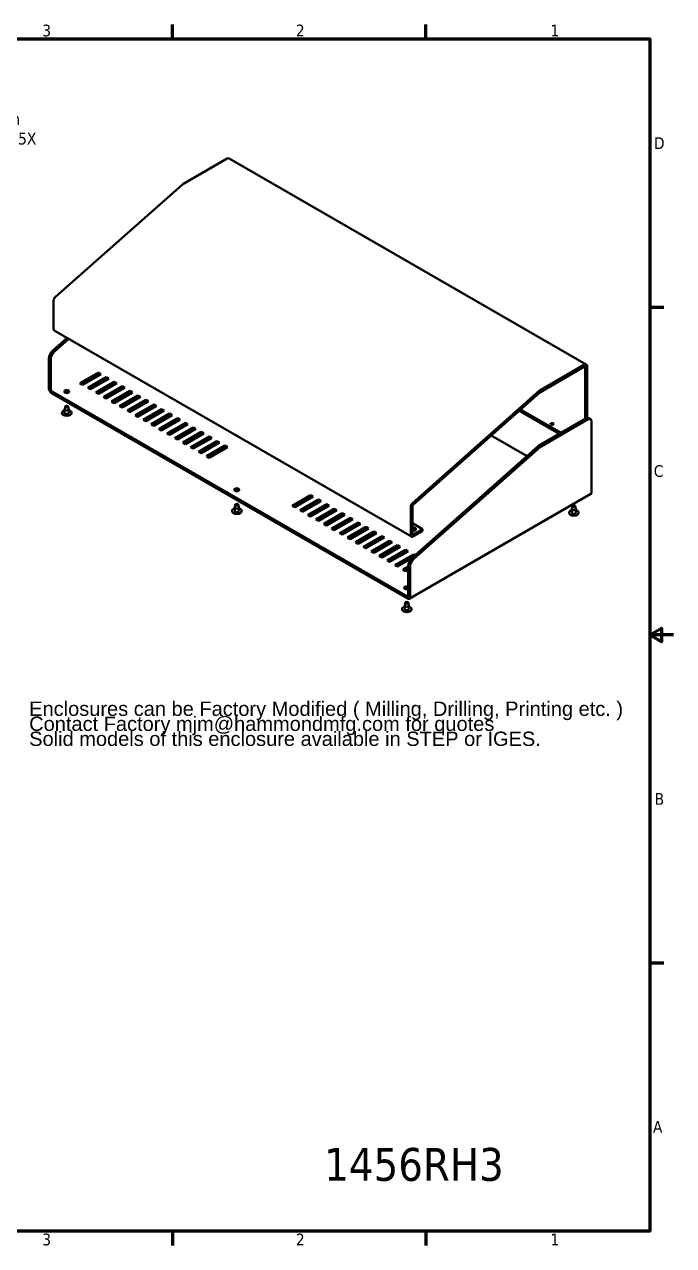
# Model space of a CAD drawing. Header units: millimetres. Extents: x 5 to 1722, y 30 to 1087.
# Drawn here: x 1169 to 1722, y 39 to 1079 of the extents above; entities that cross this region are included whole.
import ezdxf

# ---------------------------------------------------------------- set-up
doc = ezdxf.new("R2010")
doc.units = ezdxf.units.MM
doc.header["$LTSCALE"] = 2
for name, color, linetype, lineweight in [('Border (ANSI)', 7, 'Continuous', 70), ('Dimension (ANSI)', 7, 'Continuous', 25), ('Symbol (ANSI)', 7, 'Continuous', 25), ('Visible (ANSI)', 7, 'Continuous', 50)]:
    doc.layers.add(name, color=color, linetype=linetype, lineweight=lineweight)
doc.styles.add('Note Text (ANSI)', font='TAHOMA.TTF')
doc.dimstyles.new('Default - mm (ANSI)', dxfattribs={"dimscale": 2, "dimtxt": 5, "dimasz": 2.5, "dimexe": 3.175, "dimexo": 1.6002, "dimgap": 0.8, "dimtad": 0, "dimtih": 1, "dimtoh": 1, "dimrnd": 1e-08, "dimzin": 0, "dimdsep": 46, "dimtxsty": 'Note Text (ANSI)', "dimcen": 0.09, "dimdle": 10, "dimclrd": 256, "dimclre": 256, "dimclrt": 256, "dimadec": 1, "dimazin": 0, "dimtfac": 0.6096, "dimtofl": 0, "dimtmove": 0, "dimatfit": 3, "dimfxl": 0, "dimtolj": 1, "dimtzin": 0, "dimlwd": -1, "dimlwe": -1, "dimarcsym": 0})

# ---------------------------------------------------------------- blocks, each defined once
blk = doc.blocks.new('Borders Default Border')
at = {"layer": 'Border (ANSI)'}
for p, q in [((647.7, 533.4), (647.7, 539.42)), ((755.65, 533.4), (755.65, 539.42)), ((850.9, 419.1), (856.92, 419.1)), ((850.9, 139.7), (856.92, 139.7)), ((647.7, 25.4), (647.7, 19.38)), ((755.65, 25.4), (755.65, 19.38))]:
    blk.add_line(p, q, dxfattribs=at)
at = {"layer": 'Border (ANSI)', "flags": 128}
for points in [[(12.7, 25.4), (12.7, 533.4), (850.9, 533.4), (850.9, 25.4), (12.7, 25.4)], [(861.06, 279.4), (850.9, 279.4), (855.98, 282.33), (855.98, 276.47), (850.9, 279.4)]]:
    blk.add_lwpolyline(points, dxfattribs=at)
at = {"layer": 'Border (ANSI)', "char_height": 5, "attachment_point": 7, "style": 'Note Text (ANSI)'}
for s, insert in [('3', (592.24, 534.31)), ('2', (700.24, 534.42)), ('1', (808.66, 534.42)), ('D', (852.69, 486.45)), ('C', (852.62, 346.66)), ('B', (853, 207.05)), ('A', (852.28, 67.35)), ('3', (592.24, 19.28)), ('2', (700.24, 19.38)), ('1', (808.66, 19.38))]:
    blk.add_mtext(s, dxfattribs=dict(at, insert=insert))
blk = doc.blocks.new('*D22')
at = {"layer": 'Defpoints', "color": 0}
for p in [(1066.6, 962), (1068.5, 965.2)]:
    blk.add_point(p, dxfattribs=at)
at = {"layer": 'Dimension (ANSI)'}
for p, q in [((1082.3, 989.1), (1071, 969.5)), ((1087.3, 989.1), (1082.3, 989.1))]:
    blk.add_line(p, q, dxfattribs=at)
blk.add_solid([(1070.3, 969.9), (1071.7, 969.1), (1068.5, 965.2)], dxfattribs=at)
at = {"layer": 'Dimension (ANSI)', "insert": (1135.1, 989.1), "char_height": 10, "attachment_point": 5, "style": 'Note Text (ANSI)'}
blk.add_mtext('\\A1;R3.07 mm\\P [R0.121 in] 5X', dxfattribs=at)

msp = doc.modelspace()

# ---------------------------------------------------------------- linework, layer by layer
at = {"layer": 'Visible (ANSI)'}
for p, q in [((1342.06, 964.756), (1304.108, 942.844)), ((1647.803, 789.274), (1343.597, 964.908)), ((1303.546, 942.434), (1195.712, 846.81)), ((1194.101, 843.456), (1194.101, 819.624)), ((1193.559, 801.173), (1205.664, 811.909)), ((1498.944, 642.584), (1194.738, 818.217)), ((1195.013, 800.334), (1207.119, 811.069)), ((1190.231, 768.586), (1190.231, 794.244)), ((1191.685, 767.746), (1191.685, 793.404)), ((1232.272, 782.37), (1216.556, 773.297)), ((1232.272, 780.69), (1218.011, 772.457)), ((1218.801, 772), (1234.517, 781.074)), ((1234.517, 781.074), (1232.272, 782.37)), ((1232.272, 782.37), (1232.272, 780.69)), ((1233.062, 780.234), (1232.272, 780.69)), ((1646.266, 789.122), (1608.314, 767.211)), ((1646.266, 787.442), (1608.314, 765.531)), ((1646.984, 742.922), (1646.984, 787.028)), ((1648.439, 743.606), (1648.439, 787.867)), ((1216.556, 773.297), (1218.801, 772)), ((1239.007, 778.481), (1223.291, 769.408)), ((1239.007, 776.802), (1224.746, 768.568)), ((1225.537, 768.112), (1241.252, 777.185)), ((1245.742, 774.593), (1230.027, 765.52)), ((1245.742, 772.913), (1231.481, 764.68)), ((1232.272, 764.223), (1247.987, 773.297)), ((1252.477, 770.704), (1236.762, 761.631)), ((1241.252, 777.185), (1239.007, 778.481)), ((1239.007, 778.481), (1239.007, 776.802)), ((1239.797, 776.345), (1239.007, 776.802)), ((1247.987, 773.297), (1245.742, 774.593)), ((1245.742, 774.593), (1245.742, 772.913)), ((1246.532, 772.457), (1245.742, 772.913)), ((1254.722, 769.408), (1252.477, 770.704)), ((1252.477, 770.704), (1252.477, 769.024)), ((1495.523, 591.496), (1192.404, 766.502)), ((1495.523, 589.816), (1192.404, 764.822)), ((1223.291, 769.408), (1225.537, 768.112)), ((1230.027, 765.52), (1232.272, 764.223)), ((1236.762, 761.631), (1239.007, 760.335)), ((1252.477, 769.024), (1238.217, 760.791)), ((1239.007, 760.335), (1254.722, 769.408)), ((1259.213, 766.816), (1243.497, 757.742)), ((1259.213, 765.136), (1244.952, 756.902)), ((1245.742, 756.446), (1261.458, 765.52)), ((1265.948, 762.927), (1250.232, 753.854)), ((1265.948, 761.247), (1251.687, 753.014)), ((1253.268, 768.568), (1252.477, 769.024)), ((1252.477, 752.558), (1268.193, 761.631)), ((1261.458, 765.52), (1259.213, 766.816)), ((1259.213, 766.816), (1259.213, 765.136)), ((1260.003, 764.68), (1259.213, 765.136)), ((1268.193, 761.631), (1265.948, 762.927)), ((1265.948, 762.927), (1265.948, 761.247)), ((1266.738, 760.791), (1265.948, 761.247)), ((1607.752, 766.8), (1499.918, 671.177)), ((1608.128, 765.395), (1500.295, 669.772)), ((1203.592, 748.155), (1203.592, 751.079)), ((1203.992, 753.419), (1203.601, 751.181)), ((1206.696, 753.419), (1207.088, 751.181)), ((1207.097, 748.155), (1207.097, 751.079)), ((1243.497, 757.742), (1245.742, 756.446)), ((1250.232, 753.854), (1252.477, 752.558)), ((1272.683, 759.039), (1256.967, 749.965)), ((1256.967, 749.965), (1259.213, 748.669)), ((1272.683, 757.359), (1258.422, 749.125)), ((1259.213, 748.669), (1274.928, 757.742)), ((1279.418, 755.15), (1263.703, 746.077)), ((1279.418, 753.47), (1265.157, 745.237)), ((1265.948, 744.781), (1281.663, 753.854)), ((1286.153, 751.261), (1270.438, 742.188)), ((1286.153, 749.582), (1271.893, 741.348)), ((1274.928, 757.742), (1272.683, 759.039)), ((1272.683, 759.039), (1272.683, 757.359)), ((1273.473, 756.902), (1272.683, 757.359)), ((1272.683, 740.892), (1288.398, 749.965)), ((1281.663, 753.854), (1279.418, 755.15)), ((1279.418, 755.15), (1279.418, 753.47)), ((1280.208, 753.014), (1279.418, 753.47)), ((1288.398, 749.965), (1286.153, 751.261)), ((1286.153, 751.261), (1286.153, 749.582)), ((1286.944, 749.125), (1286.153, 749.582)), ((1590.625, 749.873), (1624.825, 730.128)), ((1591.772, 750.891), (1626.28, 730.968)), ((1201.268, 747.907), (1201.268, 748.155)), ((1209.421, 747.907), (1209.421, 748.155)), ((1263.703, 746.077), (1265.948, 744.781)), ((1270.438, 742.188), (1272.683, 740.892)), ((1292.888, 747.373), (1277.173, 738.3)), ((1292.888, 745.693), (1278.628, 737.46)), ((1279.418, 737.003), (1295.134, 746.077)), ((1299.624, 743.484), (1283.908, 734.411)), ((1299.624, 741.804), (1285.363, 733.571)), ((1286.153, 733.115), (1301.869, 742.188)), ((1306.359, 739.596), (1290.643, 730.522)), ((1295.134, 746.077), (1292.888, 747.373)), ((1292.888, 747.373), (1292.888, 745.693)), ((1293.679, 745.237), (1292.888, 745.693)), ((1301.869, 742.188), (1299.624, 743.484)), ((1299.624, 743.484), (1299.624, 741.804)), ((1300.414, 741.348), (1299.624, 741.804)), ((1308.604, 738.3), (1306.359, 739.596)), ((1306.359, 739.596), (1306.359, 737.916)), ((1647.496, 743.217), (1607.238, 719.974)), ((1648.951, 742.377), (1608.693, 719.134)), ((1651.332, 742.613), (1649.878, 743.453)), ((1652.319, 740.433), (1652.319, 680.342)), ((1277.173, 738.3), (1279.418, 737.003)), ((1283.908, 734.411), (1286.153, 733.115)), ((1290.643, 730.522), (1292.888, 729.226)), ((1306.359, 737.916), (1292.098, 729.683)), ((1292.888, 729.226), (1308.604, 738.3)), ((1313.094, 735.707), (1297.379, 726.634)), ((1313.094, 734.027), (1298.833, 725.794)), ((1299.624, 725.338), (1315.339, 734.411)), ((1319.829, 731.819), (1304.114, 722.745)), ((1319.829, 730.139), (1305.569, 721.905)), ((1307.149, 737.46), (1306.359, 737.916)), ((1306.359, 721.449), (1322.074, 730.522)), ((1315.339, 734.411), (1313.094, 735.707)), ((1313.094, 735.707), (1313.094, 734.027)), ((1313.884, 733.571), (1313.094, 734.027)), ((1322.074, 730.522), (1319.829, 731.819)), ((1319.829, 731.819), (1319.829, 730.139)), ((1320.619, 729.683), (1319.829, 730.139)), ((1597.379, 711.232), (1566.896, 728.831)), ((1297.379, 726.634), (1299.624, 725.338)), ((1304.114, 722.745), (1306.359, 721.449)), ((1326.564, 727.93), (1310.849, 718.857)), ((1310.849, 718.857), (1313.094, 717.561)), ((1326.564, 726.25), (1312.304, 718.017)), ((1313.094, 717.561), (1328.809, 726.634)), ((1333.3, 724.041), (1317.584, 714.968)), ((1333.3, 722.362), (1319.039, 714.128)), ((1319.829, 713.672), (1335.545, 722.745)), ((1340.035, 720.153), (1324.319, 711.08)), ((1340.035, 718.473), (1325.774, 710.24)), ((1328.809, 726.634), (1326.564, 727.93)), ((1326.564, 727.93), (1326.564, 726.25)), ((1327.355, 725.794), (1326.564, 726.25)), ((1326.564, 709.783), (1342.28, 718.857)), ((1335.545, 722.745), (1333.3, 724.041)), ((1333.3, 724.041), (1333.3, 722.362)), ((1334.09, 721.905), (1333.3, 722.362)), ((1342.28, 718.857), (1340.035, 720.153)), ((1340.035, 720.153), (1340.035, 718.473)), ((1340.825, 718.017), (1340.035, 718.473)), ((1607.238, 719.974), (1499.57, 624.498)), ((1608.693, 719.134), (1501.025, 623.658)), ((1607.238, 719.974), (1608.693, 719.134)), ((1317.584, 714.968), (1319.829, 713.672)), ((1324.319, 711.08), (1326.564, 709.783)), ((1412.999, 678.027), (1397.284, 668.953)), ((1412.999, 676.347), (1398.739, 668.114)), ((1399.529, 667.657), (1415.244, 676.731)), ((1415.244, 676.731), (1412.999, 678.027)), ((1412.999, 678.027), (1412.999, 676.347)), ((1413.79, 675.891), (1412.999, 676.347)), ((1497.06, 589.664), (1651.682, 678.935)), ((1348.389, 664.556), (1348.389, 667.48)), ((1348.79, 669.82), (1348.398, 667.582)), ((1351.494, 669.82), (1351.886, 667.582)), ((1351.895, 664.556), (1351.895, 667.48)), ((1397.284, 668.953), (1399.529, 667.657)), ((1419.735, 674.138), (1404.019, 665.065)), ((1419.735, 672.458), (1405.474, 664.225)), ((1406.264, 663.769), (1421.98, 672.842)), ((1426.47, 670.25), (1410.754, 661.176)), ((1426.47, 668.57), (1412.209, 660.336)), ((1412.999, 659.88), (1428.715, 668.953)), ((1433.205, 666.361), (1417.49, 657.288)), ((1421.98, 672.842), (1419.735, 674.138)), ((1419.735, 674.138), (1419.735, 672.458)), ((1420.525, 672.002), (1419.735, 672.458)), ((1428.715, 668.953), (1426.47, 670.25)), ((1426.47, 670.25), (1426.47, 668.57)), ((1427.26, 668.114), (1426.47, 668.57)), ((1435.45, 665.065), (1433.205, 666.361)), ((1433.205, 666.361), (1433.205, 664.681)), ((1498.307, 667.823), (1498.307, 643.991)), ((1499.762, 668.663), (1499.762, 644.83)), ((1635.452, 663.094), (1635.452, 666.018)), ((1635.853, 668.358), (1635.461, 666.12)), ((1638.557, 668.358), (1638.949, 666.12)), ((1638.958, 663.094), (1638.958, 666.018)), ((1346.065, 664.308), (1346.065, 664.556)), ((1354.219, 664.308), (1354.219, 664.556)), ((1404.019, 665.065), (1406.264, 663.769)), ((1410.754, 661.176), (1412.999, 659.88)), ((1417.49, 657.288), (1419.735, 655.992)), ((1433.205, 664.681), (1418.944, 656.448)), ((1419.735, 655.992), (1435.45, 665.065)), ((1439.94, 662.473), (1424.225, 653.399)), ((1439.94, 660.793), (1425.68, 652.559)), ((1426.47, 652.103), (1442.185, 661.176)), ((1446.675, 658.584), (1430.96, 649.511)), ((1446.675, 656.904), (1432.415, 648.671)), ((1433.995, 664.225), (1433.205, 664.681)), ((1433.205, 648.214), (1448.92, 657.288)), ((1442.185, 661.176), (1439.94, 662.473)), ((1439.94, 662.473), (1439.94, 660.793)), ((1440.73, 660.336), (1439.94, 660.793)), ((1448.92, 657.288), (1446.675, 658.584)), ((1446.675, 658.584), (1446.675, 656.904)), ((1447.466, 656.448), (1446.675, 656.904)), ((1633.128, 662.846), (1633.128, 663.094)), ((1641.282, 662.846), (1641.282, 663.094)), ((1424.225, 653.399), (1426.47, 652.103)), ((1430.96, 649.511), (1433.205, 648.214)), ((1453.411, 654.695), (1437.695, 645.622)), ((1437.695, 645.622), (1439.94, 644.326)), ((1453.411, 653.016), (1439.15, 644.782)), ((1439.94, 644.326), (1455.656, 653.399)), ((1460.146, 650.807), (1444.43, 641.734)), ((1460.146, 649.127), (1445.885, 640.894)), ((1446.675, 640.437), (1462.391, 649.511)), ((1466.881, 646.918), (1451.165, 637.845)), ((1466.881, 645.238), (1452.62, 637.005)), ((1455.656, 653.399), (1453.411, 654.695)), ((1453.411, 654.695), (1453.411, 653.016)), ((1454.201, 652.559), (1453.411, 653.016)), ((1453.411, 636.549), (1469.126, 645.622)), ((1462.391, 649.511), (1460.146, 650.807)), ((1460.146, 650.807), (1460.146, 649.127)), ((1460.936, 648.671), (1460.146, 649.127)), ((1469.126, 645.622), (1466.881, 646.918)), ((1466.881, 646.918), (1466.881, 645.238)), ((1467.671, 644.782), (1466.881, 645.238)), ((1499.762, 653.987), (1508.41, 648.994)), ((1500.481, 644.416), (1508.41, 648.994)), ((1500.481, 642.736), (1508.41, 647.314)), ((1508.41, 648.994), (1508.41, 647.314)), ((1444.43, 641.734), (1446.675, 640.437)), ((1451.165, 637.845), (1453.411, 636.549)), ((1473.616, 643.03), (1457.901, 633.956)), ((1473.616, 641.35), (1459.355, 633.116)), ((1460.146, 632.66), (1475.861, 641.734)), ((1480.351, 639.141), (1464.636, 630.068)), ((1480.351, 637.461), (1466.091, 629.228)), ((1466.881, 628.772), (1482.596, 637.845)), ((1487.086, 635.253), (1471.371, 626.179)), ((1475.861, 641.734), (1473.616, 643.03)), ((1473.616, 643.03), (1473.616, 641.35)), ((1474.406, 640.894), (1473.616, 641.35)), ((1482.596, 637.845), (1480.351, 639.141)), ((1480.351, 639.141), (1480.351, 637.461)), ((1481.142, 637.005), (1480.351, 637.461)), ((1489.332, 633.956), (1487.086, 635.253)), ((1487.086, 635.253), (1487.086, 633.573)), ((1457.901, 633.956), (1460.146, 632.66)), ((1464.636, 630.068), (1466.881, 628.772)), ((1471.371, 626.179), (1473.616, 624.883)), ((1487.086, 633.573), (1472.826, 625.339)), ((1473.616, 624.883), (1489.332, 633.956)), ((1493.822, 631.364), (1478.106, 622.291)), ((1493.822, 629.684), (1479.561, 621.451)), ((1480.351, 620.995), (1496.067, 630.068)), ((1500.557, 627.475), (1484.841, 618.402)), ((1500.557, 625.796), (1486.296, 617.562)), ((1487.877, 633.116), (1487.086, 633.573)), ((1496.067, 630.068), (1493.822, 631.364)), ((1493.822, 631.364), (1493.822, 629.684)), ((1494.612, 629.228), (1493.822, 629.684)), ((1501.993, 626.646), (1500.557, 627.475)), ((1500.557, 627.475), (1500.557, 625.796)), ((1500.845, 625.629), (1500.557, 625.796)), ((1478.106, 622.291), (1480.351, 620.995)), ((1484.841, 618.402), (1487.086, 617.106)), ((1487.086, 617.106), (1499.085, 624.033)), ((1496.242, 617.207), (1491.577, 614.514)), ((1491.577, 614.514), (1493.822, 613.217)), ((1496.242, 615.527), (1493.031, 613.674)), ((1493.822, 613.217), (1496.242, 614.615)), ((1496.242, 617.568), (1496.242, 591.911)), ((1497.697, 616.728), (1497.697, 591.071)), ((1493.187, 580.957), (1493.187, 583.882)), ((1493.588, 586.221), (1493.196, 583.983)), ((1496.292, 586.221), (1496.683, 583.983)), ((1496.692, 580.957), (1496.692, 583.882)), ((1490.863, 580.709), (1490.863, 580.957)), ((1499.016, 580.709), (1499.016, 580.957))]:
    msp.add_line(p, q, dxfattribs=at)
for centre in [(1205.344, 750.748), (1350.142, 667.149), (1637.205, 665.687), (1494.94, 583.55)]:
    msp.add_arc(centre, 5.359, 232.659014, 307.340986, dxfattribs=at)
for centre, major_axis, start_param, end_param in [((1342.06, 962.246), (1.537, 2.662), 0, 0.78539816), ((1304.108, 940.335), (1.537, 2.662), 0.78539816, 1.04721258), ((1196.274, 844.711), (1.537, 2.662), 1.04721258, 2.35619449), ((1196.274, 820.879), (-1.537, -2.662), 5.49778714, 6.28318531), ((1194.721, 796.836), (-3.175, -5.499), 4.18880138, 5.49778714), ((1196.176, 795.996), (-3.175, -5.499), 4.18880138, 5.49778714), ((1646.266, 786.613), (1.537, 2.662), 5.49778714, 7.06858347), ((1646.266, 786.613), (0.508, 0.88), 5.49778714, 7.06858347), ((1192.404, 767.332), (1.537, -2.662), 3.92699082, 5.49778714), ((1192.404, 767.332), (0.508, -0.88), 3.92699082, 5.49778714), ((1205.344, 764.485), (-2.172, 0), 3.87565413, 5.54912383), ((1608.314, 764.701), (1.537, 2.662), 0.78539816, 1.04721258), ((1608.314, 764.701), (-0.508, -0.88), 3.92699082, 4.18880523), ((1205.344, 748.155), (-4.077, 0), 5.15677824, 10.55118502), ((1205.344, 751.079), (-1.753, 0), 6.18246321, 9.52550006), ((1205.344, 747.907), (-4.077, 0), 0, 3.14159265), ((1205.344, 748.155), (-1.753, 0), 0, 3.14159265), ((1647.496, 739.329), (2.381, 4.124), 0, 0.78539816), ((1648.951, 738.489), (2.381, 4.124), 5.49778714, 7.06858347), ((1350.142, 680.886), (2.172, 0), 0.73406148, 2.40753118), ((1650.146, 681.597), (1.537, -2.662), 0, 0.78539816), ((1350.142, 664.556), (-4.077, 0), 5.15677824, 10.55118502), ((1350.142, 667.48), (-1.753, 0), 6.18246321, 9.52550006), ((1500.481, 669.078), (1.537, 2.662), 1.04721258, 2.35619449), ((1500.481, 669.078), (-0.508, -0.88), 4.18880523, 5.49778714), ((1637.205, 666.018), (-1.753, 0), 6.18246321, 9.52550006), ((1350.142, 664.308), (-4.077, 0), 0, 3.14159264), ((1350.142, 664.556), (-1.753, 0), 0, 3.14159265), ((1637.205, 663.094), (-4.077, 0), 5.15677824, 10.55118502), ((1637.205, 662.846), (-4.077, 0), 0, 3.14159265), ((1637.205, 663.094), (-1.753, 0), 0, 3.14159265), ((1500.328, 648.994), (2.4, 0), 4.47444786, 8.09192276), ((1500.328, 647.314), (2.4, 0), 0.65113746, 1.80873745), ((1500.481, 645.245), (-1.537, -2.662), 5.49778714, 7.06858347), ((1500.481, 645.245), (-0.508, -0.88), 5.49778714, 7.06858347), ((1500.732, 620.161), (3.175, 5.499), 1.04720872, 2.35619449), ((1502.187, 619.321), (3.175, 5.499), 1.04720872, 2.35619449), ((1494.94, 598.967), (-2.172, 0), 4.06939594, 8.49697468), ((1494.94, 597.287), (-2.172, 0), 4.06939594, 5.54912383), ((1494.94, 580.957), (-4.077, 0), 5.15677824, 10.55118502), ((1494.94, 583.882), (-1.753, 0), 6.18246321, 9.52550006), ((1495.523, 592.325), (0.508, -0.88), 5.49778714, 7.06858347), ((1495.523, 592.325), (1.537, -2.662), 5.49778714, 7.06858347), ((1494.94, 580.709), (-4.077, 0), 0, 3.14159265), ((1494.94, 580.957), (-1.753, 0), 0, 3.14159265)]:
    msp.add_ellipse(centre, major_axis=major_axis, ratio=0.57735027, start_param=start_param, end_param=end_param, dxfattribs=at)
for centre, major_axis in [((1205.344, 766.165), (2.172, 0)), ((1205.344, 753.34), (-1.359, 0)), ((1618.688, 738.586), (1.397, 0)), ((1350.142, 682.566), (2.172, 0)), ((1350.142, 669.741), (-1.359, 0)), ((1637.205, 668.279), (-1.359, 0)), ((1494.94, 586.142), (-1.359, 0))]:
    msp.add_ellipse(centre, major_axis=major_axis, ratio=0.57735027, dxfattribs=at)

# ---------------------------------------------------------------- block references
at = {"xscale": 2, "yscale": 2, "zscale": 2}
msp.add_blockref('Borders Default Border', (0, 0), dxfattribs=at)

# ---------------------------------------------------------------- texts
at = {"layer": 'Symbol (ANSI)', "color": 5, "true_color": 0x0000ff, "insert": (1173.382, 502.064), "char_height": 12.2, "width": 520.67001, "attachment_point": 1, "line_spacing_factor": 0.629481, "style": 'Note Text (ANSI)'}
msp.add_mtext('{\\fArial|b0|i0;\\H12.2000;Enclosures can be Factory Modified ( Milling, Drilling, Printing etc. )\\PContact Factory mjm@hammondmfg.com for quotes\\PSolid models of this enclosure available in STEP or IGES.\\P}', dxfattribs=at)
at = {"layer": 'Symbol (ANSI)', "insert": (1501.05, 107.478), "char_height": 28, "width": 154.953, "attachment_point": 5, "style": 'Note Text (ANSI)'}
msp.add_mtext('{\\fTahoma|b0|i0;\\H28.0000;1456RH3}', dxfattribs=at)

# ---------------------------------------------------------------- dimensions: what is measured, and where the dimension line sits
at = {"layer": 'Dimension (ANSI)'}
dim = msp.add_radius_dim(center=(1066.628, 961.958), mpoint=(1068.472, 965.152), text='<> 5X', dimstyle='Default - mm (ANSI)', override={"dimdec": 2, "dimlfac": 0.833333, "dimpost": ' mm\\X', "dimcen": 0, "dimtp": 0, "dimtm": 0, "dimtdec": 2}, dxfattribs=at)
dim.commit()
dim.dimension.update_dxf_attribs({"geometry": '*D22', "text_midpoint": (1135.111, 989.112), "dimtype": 164})

doc.saveas('drawing.dxf')
